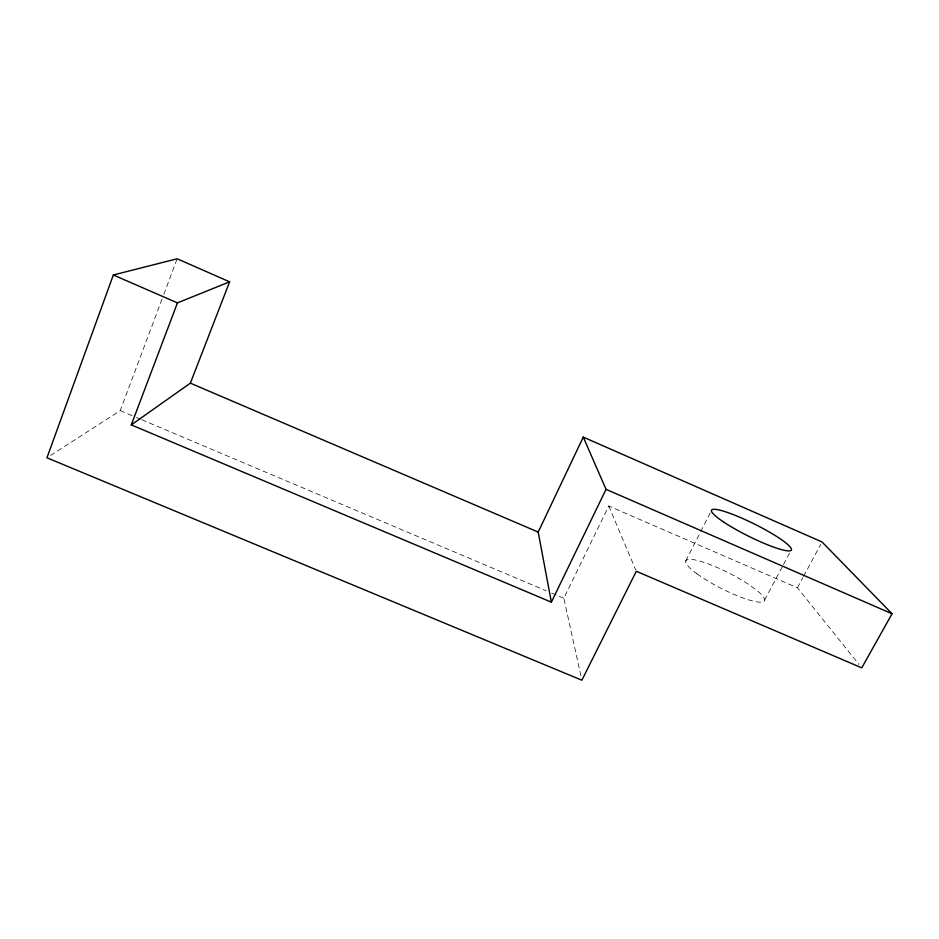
<?xml version="1.0" encoding="UTF-8"?>
<svg xmlns="http://www.w3.org/2000/svg" width="939" height="939" viewBox="0 0 939 939"><rect width="100%" height="100%" fill="white"/><g stroke="black" fill="none" stroke-linecap="round" stroke-linejoin="round"><path stroke-width="0.7" stroke-dasharray="4.7 3.52" d="M50.612 455.427L120.215 410.625L163.292 295.715M163.809 294.353L177.142 258.788M580.924 675.974L563.846 598.249L608.754 506.004L797.434 587.802L858.997 664.425M685.775 560.923L710.201 512.952M764.639 600.021L782.786 565.818M783.455 564.55L790.18 551.886M797.434 587.802L802.904 577.614M803.584 576.346L820.663 544.503M120.215 410.625L135.052 416.904M136.401 417.468L140.439 419.181M141.789 419.745L546.322 590.842M551.709 593.119L563.846 598.249M608.754 506.004L635.738 569.926M696.949 573.788A44.11 8.592 27 0 0 763.184 601.817A44.11 8.592 27 0 0 715.318 566.698A44.11 8.592 27 0 0 696.949 573.788"/><path stroke-width="1.41" d="M229.621 281.829L177.142 258.788L113.337 274.986L46.95 457.786L581.863 680.212L636.302 571.264L861.756 667.864L892.05 613.777L822.024 541.956L583.26 437.104L538.2 532.084L551.369 602.169L131.296 424.874L177.448 302.886L229.621 281.829L190.371 383.147L131.296 424.874M551.369 602.169L606.031 489.336L583.26 437.104M190.371 383.147L538.2 532.084M113.337 274.986L177.448 302.886M606.031 489.336L892.05 613.777M723.558 521.978A44.603 6.749 26.5 0 0 790.298 550.724A44.603 6.749 26.5 0 0 740.636 517.612A44.603 6.749 26.5 0 0 723.558 521.978"/></g></svg>
